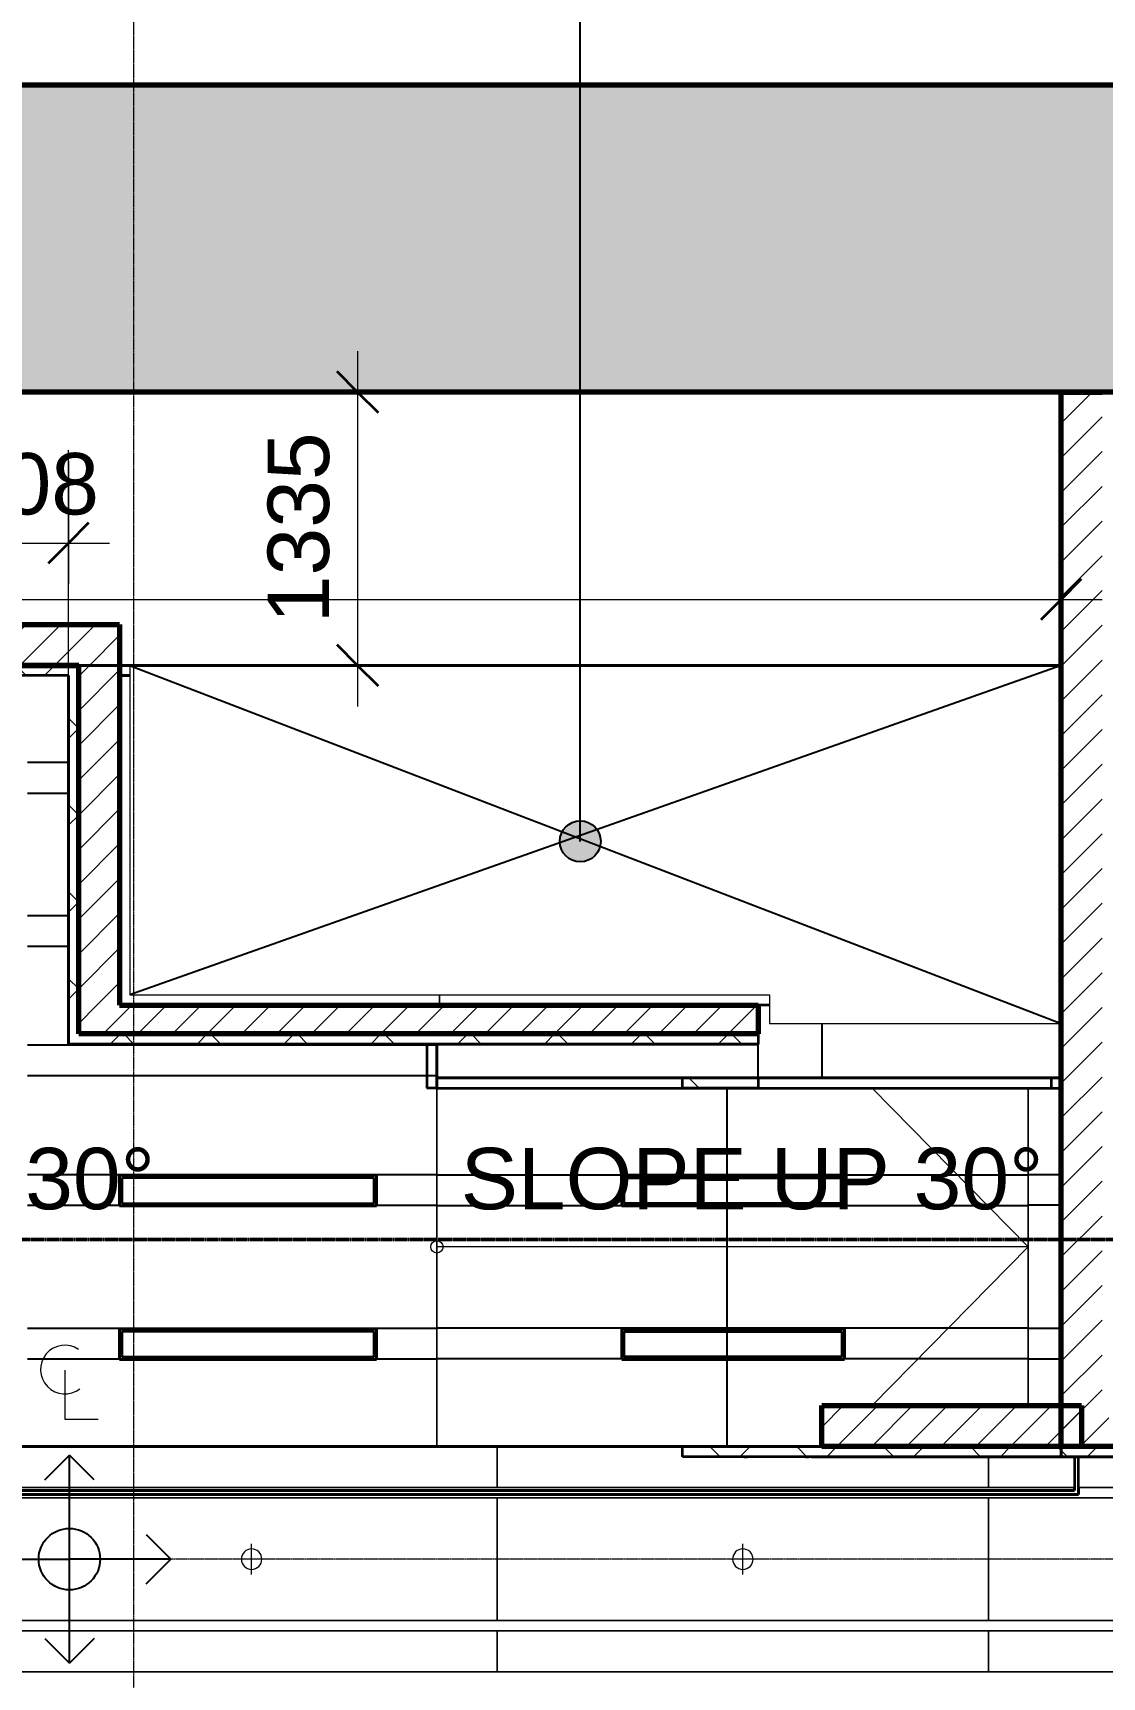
# Model space of a CAD drawing. Header units: millimetres. Extents: x -794326 to -715748, y -17796 to 22353.
# Drawn here: x -733776 to -728552, y 3003 to 11033 of the extents above; entities that cross this region are included whole.
import ezdxf

# ---------------------------------------------------------------- set-up
doc = ezdxf.new("R2010")
doc.units = ezdxf.units.MM
for name, pattern in [('- SOM Dash 1_8_', [4.7625, 3.175, -1.5875]), ('DPA_Grid _ Level 100', [10, 5.5, -1.6, 1.3, -1.6]), ('DPA_Hidden 50', [3, 2, -1])]:
    doc.linetypes.add(name, pattern=pattern)
for name, color, linetype, lineweight in [('_ _ A-DETL-OPENING', 1, 'Continuous', 25), ('A-ANNO-DIMS', 1, 'Continuous', 9), ('A-ANNO-DIMS-100', 1, 'Continuous', 9), ('A-ANNO-NOTE', 3, 'Continuous', 25), ('A-CLNG', 2, 'Continuous', 9), ('A-CLNG-PATT', 2, 'Continuous', 9), ('A-DETL', 1, 'Continuous', 70), ('A-DETL-GENF', 2, 'Continuous', 35), ('A-FLOR', 6, 'Continuous', 70), ('A-FLOR-E', 2, 'Continuous', 35), ('A-GLAZ-CURT', 2, 'Continuous', 9), ('A-ROOM-IDEN', 3, 'Continuous', 25), ('A-WALL', 5, 'Continuous', 35), ('A-WALL-FNSH', 2, 'Continuous', 35), ('A-WALL-PATT', 1, 'Continuous', 35), ('E-LITE-EQPM', 2, 'Continuous', 35), ('G-ANNO-SECL', 3, 'Continuous', 9), ('G-ANNO-TEXT', 3, 'Continuous', 9), ('I-WALL-E', 2, 'Continuous', 35), ('S-GRID', 251, 'Continuous', 9), ('WALL-E', 2, 'Continuous', 35)]:
    doc.layers.add(name, color=color, linetype=linetype, lineweight=lineweight)
doc.styles.add('Arial_2', font='arial.ttf', dxfattribs={"height": 300})
doc.dimstyles.new('DPA-DIM-3_0_T-T', dxfattribs={"dimscale": 304.8, "dimtxt": 306.07782, "dimasz": 0.656168, "dimexe": 0.656168, "dimexo": 0.0625, "dimgap": 0.164042, "dimtad": 1, "dimdec": 0, "dimzin": 0, "dimdsep": 46, "dimtxsty": 'Arial_2', "dimblk1": 'OBLIQUE', "dimblk2": 'OBLIQUE', "dimsah": 1, "dimcen": 0.09, "dimdle": 0.656168, "dimadec": 8, "dimazin": 0, "dimtfac": 1, "dimtdec": 4, "dimtix": 1, "dimtmove": 0, "dimatfit": 3, "dimfxl": 1.312336, "dimfxlon": 1, "dimtvp": 1, "dimtolj": 1, "dimtzin": 0, "dimarcsym": 2})
pattern_1 = [(45, (0, 0), (-84.852814, 84.852814), [])]
pattern_2 = [(45, (0, 0), (-212.13203, 212.13203), []), (135, (0, 0), (-212.13203, -212.13203), [])]

# ---------------------------------------------------------------- blocks, each defined once
blk = doc.blocks.new('Stair Slab ST_2 - Stair Slab ST_1-8282834-4282-01 ENLARGED LOWER PLATFORM LEVEL - REFLECTED CEILING PLAN - SHEET 3')
at = {"layer": 'A-FLOR', "lineweight": 25}
for p, q in [((-741632.1, 6284), (-741576.7, 6284)), ((-741632.1, 5929), (-741632.1, 6284)), ((-741322.3, 6194.3), (-741322.3, 5929)), ((-741322.3, 5929), (-741632.1, 5929))]:
    blk.add_line(p, q, dxfattribs=at)
at = {"layer": 'A-FLOR-E'}
blk.add_line((-741322.3, 5929), (-740152.3, 5929), dxfattribs=at)
blk = doc.blocks.new('System Panel - DPA-AR_Metal Ceiling Rectangular Panel-13139259-4282-01 ENLARGED LOWER PLATFORM LEVEL - REFLECTED CEILING PLAN - SHEET 3')
at = {"layer": 'A-GLAZ-CURT'}
for p, q in [((-741107.4, 4129), (-743507.4, 4129)), ((-743507.4, 4129), (-743507.4, 3929)), ((-743507.4, 3929), (-743507.4, 4129)), ((-743507.4, 4129), (-741107.4, 4129)), ((-741107.4, 3929), (-741107.4, 4129)), ((-741107.4, 4129), (-741107.4, 3929)), ((-743507.4, 3929), (-741107.4, 3929)), ((-741107.4, 3929), (-743507.4, 3929))]:
    blk.add_line(p, q, dxfattribs=at)
blk = doc.blocks.new('System Panel - DPA-AR_Metal Ceiling Rectangular Panel-13144019-4282-01 ENLARGED LOWER PLATFORM LEVEL - REFLECTED CEILING PLAN - SHEET 3')
at = {"layer": 'A-GLAZ-CURT'}
for p, q in [((-729972.4, 4129), (-731507.4, 4129)), ((-731507.4, 4129), (-731507.4, 3929)), ((-731507.4, 3929), (-731507.4, 4129)), ((-731507.4, 4129), (-729972.4, 4129)), ((-729107.4, 4079), (-729972.4, 4079)), ((-729972.4, 4079), (-729107.4, 4079)), ((-729107.4, 3929), (-729107.4, 4079)), ((-729107.4, 4079), (-729107.4, 3929)), ((-731507.4, 3929), (-729107.4, 3929)), ((-729107.4, 3929), (-731507.4, 3929))]:
    blk.add_line(p, q, dxfattribs=at)
blk = doc.blocks.new('System Panel - DPA-AR_Metal Ceiling Rectangular Panel-13144020-4282-01 ENLARGED LOWER PLATFORM LEVEL - REFLECTED CEILING PLAN - SHEET 3')
at = {"layer": 'A-GLAZ-CURT'}
for p, q in [((-726707.4, 4079), (-729107.4, 4079)), ((-729107.4, 4079), (-729107.4, 3929)), ((-729107.4, 3929), (-729107.4, 4079)), ((-729107.4, 4079), (-726707.4, 4079)), ((-726707.4, 3929), (-726707.4, 4079)), ((-726707.4, 4079), (-726707.4, 3929)), ((-729107.4, 3929), (-728687.4, 3929)), ((-728687.4, 3929), (-729107.4, 3929)), ((-728667.4, 3929), (-726707.4, 3929)), ((-726707.4, 3929), (-728667.4, 3929))]:
    blk.add_line(p, q, dxfattribs=at)
blk = doc.blocks.new('System Panel - DPA-AR_Metal Ceiling Rectangular Panel-V27-4282-01 ENLARGED LOWER PLATFORM LEVEL - REFLECTED CEILING PLAN - SHEET 3')
at = {"layer": 'A-GLAZ-CURT'}
for p, q in [((-773182.4, 3879), (-775582.4, 3879)), ((-775582.4, 3879), (-775582.4, 3279)), ((-775582.4, 3279), (-775582.4, 3879)), ((-775582.4, 3879), (-773182.4, 3879)), ((-773182.4, 3279), (-773182.4, 3879)), ((-773182.4, 3879), (-773182.4, 3279)), ((-775582.4, 3279), (-773182.4, 3279)), ((-773182.4, 3279), (-775582.4, 3279))]:
    blk.add_line(p, q, dxfattribs=at)
blk = doc.blocks.new('LGF_DL_SAA_LowPower_DL1a - LGF_DL_SAA_LowPower_DL1a-8832329-4282-01 ENLARGED LOWER PLATFORM LEVEL - REFLECTED CEILING PLAN - SHEET 3')
at = {"layer": 'A-DETL-GENF', "lineweight": 9}
for p, q in [((72.5, 0), (-72.5, 0)), ((0, 75), (0, -75))]:
    blk.add_line(p, q, dxfattribs=at)
blk.add_circle((0, 0), 50, dxfattribs=at)
blk = doc.blocks.new('L1_1_FLUORESCENT W DISFUSSER - 1195L x 595W x 85H - 36W-V93-4282-01 ENLARGED LOWER PLATFORM LEVEL - REFLECTED CEILING PLAN - SHEET 3')
at = {"layer": 'E-LITE-EQPM'}
for p, q in [((-628.5, -75), (-628.5, 75)), ((-628.5, 75), (628.5, 75)), ((-628.5, 75), (-628.5, -75)), ((628.5, 75), (-628.5, 75)), ((-615.8, 62.3), (-615.8, -62.3)), ((615.8, 62.3), (-615.8, 62.3)), ((615.8, -62.3), (615.8, 62.3)), ((628.5, 75), (628.5, -75)), ((628.5, -75), (628.5, 75)), ((628.5, -75), (-628.5, -75)), ((-628.5, -75), (628.5, -75)), ((-615.8, -62.3), (615.8, -62.3))]:
    blk.add_line(p, q, dxfattribs=at)
blk = doc.blocks.new('L1_1_FLUORESCENT W DISFUSSER - 1195L x 595W x 85H - 36W-17030651-4282-01 ENLARGED LOWER PLATFORM LEVEL - REFLECTED CEILING PLAN - SHEET 3')
at = {"layer": 'E-LITE-EQPM'}
for p, q in [((-735437.4, 4554), (-735437.4, 4704)), ((-735437.4, 4704), (-734348.8, 4704)), ((-734348.8, 4704), (-735437.4, 4704)), ((-735437.4, 4704), (-735437.4, 4554)), ((-735426.4, 4566.7), (-735426.4, 4691.3)), ((-735426.4, 4691.3), (-734359.8, 4691.3)), ((-734359.8, 4691.3), (-735426.4, 4691.3)), ((-735426.4, 4691.3), (-735426.4, 4566.7)), ((-735426.4, 4691.3), (-735426.4, 4566.7)), ((-734359.8, 4691.3), (-735426.4, 4691.3)), ((-734359.8, 4691.3), (-734359.8, 4566.7)), ((-734359.8, 4566.7), (-734359.8, 4691.3)), ((-734359.8, 4566.7), (-734359.8, 4691.3)), ((-734348.8, 4704), (-734348.8, 4554)), ((-734348.8, 4554), (-734348.8, 4704)), ((-734348.8, 4554), (-735437.4, 4554)), ((-735437.4, 4554), (-734348.8, 4554)), ((-734359.8, 4566.7), (-735426.4, 4566.7)), ((-735426.4, 4566.7), (-734359.8, 4566.7)), ((-735426.4, 4566.7), (-734359.8, 4566.7))]:
    blk.add_line(p, q, dxfattribs=at)
blk = doc.blocks.new('Arrow-Stair_Ramp-Direction _EWP-Down_ - Arrow Stair Line-18596391-4282-01 ENLARGED LOWER PLATFORM LEVEL - REFLECTED CEILING PLAN - SHEET 3')
at = {"layer": 'A-DETL-GENF', "lineweight": 9}
for q in [(1821.3, 1525), (-304.8, 750), (1821.6, -25)]:
    blk.add_line((2583.2, 750), q, dxfattribs=at)
blk.add_circle((-304.8, 750), 30, dxfattribs=at)
blk = doc.blocks.new('DIMBLOCK14-4282-01 ENLARGED LOWER PLATFORM LEVEL - REFLECTED CEILING PLAN - SHEET 3')
at = {"layer": 'A-ANNO-DIMS-100'}
for p, q in [((-732189.6, 9479), (-732189.6, 7744)), ((-731789.6, 9279), (-732389.6, 9279)), ((-732189.6, 9279), (-731789.6, 9279)), ((-731789.6, 7944), (-732389.6, 7944)), ((-732189.6, 7944), (-731789.6, 7944))]:
    blk.add_line(p, q, dxfattribs=at)
at = {"layer": 'A-ANNO-DIMS-100', "lineweight": 35}
for p, q in [((-732189.6, 9279), (-732289.6, 9379)), ((-732189.6, 9279), (-732089.6, 9179)), ((-732189.6, 7944), (-732289.6, 8044)), ((-732189.6, 7944), (-732089.6, 7844))]:
    blk.add_line(p, q, dxfattribs=at)
at = {"layer": 'A-ANNO-DIMS-100', "color": 0, "insert": (-732629.1, 8150), "char_height": 300, "width": 1107.531, "attachment_point": 1, "rotation": 90, "line_spacing_factor": 0.941778, "style": 'Arial_2'}
blk.add_mtext('1335', dxfattribs=at)
blk = doc.blocks.new('_Oblique')
at = {"color": 0, "linetype": 'ByBlock', "lineweight": -2}
blk.add_line((-0.5, -0.5), (0.5, 0.5), dxfattribs=at)
blk = doc.blocks.new('DIMBLOCK42-4282-01 ENLARGED LOWER PLATFORM LEVEL - REFLECTED CEILING PLAN - SHEET 3')
at = {"layer": 'A-ANNO-DIMS-100'}
for p, q in [((-734010, 8941.7), (-734010, 8341.7)), ((-734010, 8541.7), (-734010, 8941.7)), ((-733602, 8941.7), (-733602, 8341.7)), ((-733602, 8541.7), (-733602, 8941.7)), ((-734010, 8541.7), (-733402, 8541.7))]:
    blk.add_line(p, q, dxfattribs=at)
at = {"layer": 'A-ANNO-DIMS-100', "lineweight": 35}
for p, q in [((-734010, 8541.7), (-733910, 8641.7)), ((-733602, 8541.7), (-733502, 8641.7)), ((-734010, 8541.7), (-734110, 8441.7)), ((-733602, 8541.7), (-733702, 8441.7))]:
    blk.add_line(p, q, dxfattribs=at)
at = {"layer": 'A-ANNO-DIMS-100', "color": 0, "insert": (-734152.2, 8981.2), "char_height": 300, "width": 830.648, "attachment_point": 1, "line_spacing_factor": 0.941778, "style": 'Arial_2'}
blk.add_mtext('408', dxfattribs=at)
blk = doc.blocks.new('DIMBLOCK66-4282-01 ENLARGED LOWER PLATFORM LEVEL - REFLECTED CEILING PLAN - SHEET 3')
at = {"layer": 'A-ANNO-DIMS-100'}
for p, q in [((-745542.4, 8666.4), (-745542.4, 8066.4)), ((-745542.4, 8266.4), (-745542.4, 8666.4)), ((-728752.4, 8666.4), (-728752.4, 8066.4)), ((-728752.4, 8266.4), (-728752.4, 8666.4)), ((-745742.4, 8266.4), (-728552.4, 8266.4))]:
    blk.add_line(p, q, dxfattribs=at)
at = {"layer": 'A-ANNO-DIMS-100', "lineweight": 35}
for p, q in [((-745542.4, 8266.4), (-745442.4, 8366.4)), ((-728752.4, 8266.4), (-728652.4, 8366.4)), ((-745542.4, 8266.4), (-745642.4, 8166.4)), ((-728752.4, 8266.4), (-728852.4, 8166.4))]:
    blk.add_line(p, q, dxfattribs=at)
at = {"layer": 'A-ANNO-DIMS-100', "color": 0, "insert": (-737724.2, 8705.9), "char_height": 300, "width": 1384.414, "attachment_point": 1, "line_spacing_factor": 0.941778, "style": 'Arial_2'}
blk.add_mtext('16790', dxfattribs=at)
blk = doc.blocks.new('DPA_AN_Setting out - Center-8732820-4282-01 ENLARGED LOWER PLATFORM LEVEL - REFLECTED CEILING PLAN - SHEET 3')
at = {"layer": 'A-ANNO-NOTE'}
for p, q in [((-1.206, 3.877), (0, 5.083)), ((1.206, 3.877), (0, 5.083)), ((0, 0), (0, 5.083)), ((-3.744, 1.206), (-4.95, 0)), ((3.744, 1.206), (4.95, 0)), ((-3.744, -1.206), (-4.95, 0)), ((-4.95, 0), (0, 0)), ((4.95, 0), (0, 0)), ((3.744, -1.206), (4.95, 0)), ((0, -5.083), (0, 0)), ((-1.206, -3.877), (0, -5.083)), ((1.206, -3.877), (0, -5.083))]:
    blk.add_line(p, q, dxfattribs=at)
blk.add_circle((0, 0), 1.5, dxfattribs=at)
blk = doc.blocks.new('M_Centreline - Centreline-12570908-4282-01 ENLARGED LOWER PLATFORM LEVEL - REFLECTED CEILING PLAN - SHEET 3')
at = {"layer": 'A-ANNO-NOTE', "lineweight": 18}
for p, q in [((-0.011, 0.592), (-0.011, -1.789)), ((-0.011, -1.789), (1.619, -1.789))]:
    blk.add_line(p, q, dxfattribs=at)
blk.add_arc((-0.011, 0.627), 1.191, 55.77551, 308.03717, dxfattribs=at)

msp = doc.modelspace()

# ---------------------------------------------------------------- hatches: boundary and pattern name
at = {"layer": 'A-CLNG-PATT', "lineweight": 25}
h = msp.add_hatch(dxfattribs=at)
h.set_pattern_fill('FP_13', color=256, style=0, pattern_type=2)
h.set_pattern_definition([(180, (-731760, 5304), (-5e-13, -4414), [3600, 0]), (0, (-735360, 4704), (0, -4414), [3600, 0]), (90, (-731760.2, 3804), (3600, -2e-13), [4414, 0]), (90, (-735360.2, 3804), (3600, -2e-13), [4414, 0]), (180, (-731760, 5936), (-5e-13, -4414), [3600, 0]), (0, (-735360, 5454), (0, -4414), [3600, 0]), (180, (-731760, 6086), (-5e-13, -4414), [3600, 0]), (0, (-735360, 3954), (0, -4414), [3600, 0]), (0, (-735360, 4554), (0, -4414), [3600, 0]), (180, (-731760, 6568), (-5e-13, -4414), [3600, 0]), (180, (-731760, 6718), (-5e-13, -4414), [3600, 0]), (180, (-731760, 8068), (-5e-13, -4414), [3600, 0]), (0, (-735360, 7468), (0, -4414), [3600, 0]), (0, (-735360, 7318), (0, -4414), [3600, 0])])
h.paths.add_polyline_path([(-731802, 4129), (-731802, 6094), (-733602, 6094), (-733602, 7894), (-733802, 7894), (-733802, 4129), (-731802, 4129)])
h = msp.add_hatch(dxfattribs=at)
h.set_pattern_fill('FP_6', color=256, style=0, pattern_type=2)
h.set_pattern_definition([(180, (-588470, 7319), (5e-13, -4414), [3117.69, 0]), (0, (-591588, 6719), (0, -4414), [3117.69, 0]), (90, (-588470, 5819), (3117.69, -2e-13), [4414, 0]), (90, (-591587.8, 5819), (3117.69, -2e-13), [4414, 0]), (180, (-588470, 7951), (5e-13, -4414), [3117.69, 0]), (0, (-591588, 7469), (0, -4414), [3117.69, 0]), (180, (-588470, 8101), (5e-13, -4414), [3117.69, 0]), (0, (-591588, 5969), (0, -4414), [3117.69, 0]), (0, (-591588, 6569), (0, -4414), [3117.69, 0]), (180, (-588470, 8583), (5e-13, -4414), [3117.69, 0]), (180, (-588470, 8733), (5e-13, -4414), [3117.69, 0]), (180, (-588470, 10083), (5e-13, -4414), [3117.69, 0]), (0, (-591588, 9483), (0, -4414), [3117.69, 0]), (0, (-591588, 9333), (0, -4414), [3117.69, 0])])
h.paths.add_polyline_path([(-730232.2, 6284), (-730176.8, 6284), (-730176.8, 6334.3), (-731790, 6334.3), (-731790, 6284), (-730752.6, 6284)])
h = msp.add_hatch(dxfattribs=at)
h.set_pattern_fill('FP_7', color=256, style=0, pattern_type=2)
h.set_pattern_definition([(180, (-593208.3, 7704), (-5e-13, -4414), [3117.69, 0]), (0, (-596326, 7104), (0, -4414), [3117.69, 0]), (90, (-593208.3, 6204), (3117.69, -2e-13), [4414, 0]), (90, (-596326, 6204), (3117.69, -2e-13), [4414, 0]), (180, (-593208.3, 8336), (-5e-13, -4414), [3117.69, 0]), (0, (-596326, 7854), (0, -4414), [3117.69, 0]), (180, (-593208.3, 8486), (-5e-13, -4414), [3117.69, 0]), (0, (-596326, 6354), (0, -4414), [3117.69, 0]), (0, (-596326, 6954), (0, -4414), [3117.69, 0]), (180, (-593208.3, 8968), (-5e-13, -4414), [3117.69, 0]), (180, (-593208.3, 9118), (-5e-13, -4414), [3117.69, 0]), (180, (-593208.3, 10468), (-5e-13, -4414), [3117.69, 0]), (0, (-596326, 9868), (0, -4414), [3117.69, 0]), (0, (-596326, 9718), (0, -4414), [3117.69, 0])])
h.paths.add_polyline_path([(-729922.3, 4129), (-729922.3, 4329), (-728914.1, 4329), (-728914.1, 5879), (-730602, 5879), (-730602, 5929), (-731802, 5929), (-731802, 4129), (-729972.4, 4129)])
h = msp.add_hatch(dxfattribs=at)
h.set_pattern_fill('FP_5', color=256, style=0, pattern_type=2)
h.set_pattern_definition([(180, (-732588, 5305), (-5e-13, -4414), [3600, 0]), (0, (-736188, 4705), (0, -4414), [3600, 0]), (90, (-732588, 3805), (3600, -2e-13), [4414, 0]), (90, (-736188, 3805), (3600, -2e-13), [4414, 0]), (180, (-732588, 5937), (-5e-13, -4414), [3600, 0]), (0, (-736188, 5455), (0, -4414), [3600, 0]), (180, (-732588, 6087), (-5e-13, -4414), [3600, 0]), (0, (-736188, 3955), (0, -4414), [3600, 0]), (0, (-736188, 4555), (0, -4414), [3600, 0]), (180, (-732588, 6569), (-5e-13, -4414), [3600, 0]), (180, (-732588, 6719), (-5e-13, -4414), [3600, 0]), (180, (-732588, 8069), (-5e-13, -4414), [3600, 0]), (0, (-736188, 7469), (0, -4414), [3600, 0]), (0, (-736188, 7319), (0, -4414), [3600, 0])])
h.paths.add_polyline_path([(-728752.4, 4329), (-728752.4, 5929), (-728802, 5929), (-728802, 5879), (-728914.1, 5879), (-728914.1, 4329), (-728898.9, 4329)])
at = {"layer": 'A-ROOM-IDEN'}
h = msp.add_hatch(color=256, dxfattribs=at)
edge = h.paths.add_edge_path()
edge.add_arc((-731101.8, 7084.5), 100, 0, 360)
at = {"layer": 'A-WALL-PATT', "lineweight": 9}
h = msp.add_hatch(dxfattribs=at)
h.set_pattern_fill('FP_1', color=256, style=0, pattern_type=2)
h.set_pattern_definition([(50, (0, 0), (728.7365, -63.7558), [76.2, -838.2]), (355, (0, 0), (-140.9716, 764.2276), [60.96, -670.56]), (100.451, (60.7, -5.3), (587.77, 700.46675), [64.76, -712.36]), (46.184, (0, 203.2), (1084.3162, -168.171), [114.3, -1257.3]), (96.636, (90.4, 189.2), (949.6099, 989.7098), [97.14, -1068.54]), (351.184, (0, 203.2), (949.6206, 989.7012), [91.44, -1005.84]), (21, (101.6, 152.4), (606.45787, -409.06057), [76.2, -838.2]), (326, (101.6, 152.4), (247.20834, 736.7529), [60.96, -670.56]), (71.451, (152.14, 118.3), (853.66825, 327.6855), [64.76, -712.36]), (37.5, (0, 0), (12.35469, 338.22012), [33.528, -628.904, 33.528, -647.192, -673.1]), (37.5, (0, 0), (12.35469, 338.22012), [-1343.152, 33.528, -639.572]), (7.5, (0, 0), (267.27887, 400.72213), [33.528, -354.584, 33.528, -613.664, -256.54]), (7.5, (0, 0), (267.27887, 400.72213), [-1035.304, 33.528, -223.012]), (327.5, (-226.57, 0), (542.36333, -22.91534), [33.528, -220.472, 33.528, -758.952, -1051.56]), (327.5, (-226.57, 0), (542.36333, -22.91534), [-1046.48, 33.528, -1018.032]), (317.5, (-328.17, 0), (592.51696, 101.7071), [33.528, -296.672, 33.528, -492.76, -746.76]), (317.5, (-328.17, 0), (592.51696, 101.7071), [-856.488, 33.528, -713.232])])
h.paths.add_polyline_path([(-743522.4, 9279), (-720978.4, 9279), (-720978.4, 10779), (-743522.4, 10779)])
h = msp.add_hatch(dxfattribs=at)
h.set_pattern_fill('FP_2', color=256, style=0, pattern_type=2)
h.set_pattern_definition(pattern_1)
h.paths.add_polyline_path([(-728580.5, 4269), (-728552.4, 4269), (-728552.4, 9279), (-728752.4, 9279), (-728752.4, 4269)])
h = msp.add_hatch(dxfattribs=at)
h.set_pattern_fill('FP_2', color=256, style=0, pattern_type=2)
h.set_pattern_definition(pattern_1)
h.paths.add_polyline_path([(-733552, 7944), (-733352, 7944), (-733352, 8144), (-755057.4, 8144), (-755057.4, 7944), (-741758.5, 7944), (-741780.9, 7954), (-741982.4, 7954), (-741982.4, 8044), (-741952.4, 8044), (-741939, 8074), (-741872, 8044), (-740782.4, 8044), (-740782.4, 7954), (-741670.5, 7954), (-741648.2, 7944), (-739358.5, 7944), (-739380.9, 7954), (-739582.4, 7954), (-739582.4, 8044), (-739552.4, 8044), (-739539, 8074), (-739472, 8044), (-738382.4, 8044), (-738382.4, 7954), (-739270.5, 7954), (-739248.2, 7944), (-734010.6, 7944)])
h = msp.add_hatch(dxfattribs=at)
h.set_pattern_fill('FP_3', color=256, style=0, pattern_type=2)
h.set_pattern_definition(pattern_2)
h.paths.add_polyline_path([(-733602, 7894), (-733552, 7894), (-733552, 7944), (-739248.2, 7944), (-739136.2, 7894), (-734010.6, 7894)])
h.paths.add_polyline_path([(-739780.1, 7894), (-739246.6, 7894), (-739358.5, 7944), (-741648.2, 7944), (-741536.2, 7894), (-739848, 7894)])
h.paths.add_polyline_path([(-741646.6, 7894), (-741758.5, 7944), (-751479.4, 7944), (-751479.4, 7894), (-741680.6, 7894)])
h = msp.add_hatch(dxfattribs=at)
h.set_pattern_fill('FP_3', color=256, style=0, pattern_type=2)
h.set_pattern_definition(pattern_2)
h.paths.add_polyline_path([(-733552, 6144), (-733552, 7894), (-733602, 7894), (-733602, 6144)])
h = msp.add_hatch(dxfattribs=at)
h.set_pattern_fill('FP_2', color=256, style=0, pattern_type=2)
h.set_pattern_definition(pattern_1)
h.paths.add_polyline_path([(-733352, 6284), (-733352, 7944), (-733552, 7944), (-733552, 6284)])
h = msp.add_hatch(dxfattribs=at)
h.set_pattern_fill('FP_2', color=256, style=0, pattern_type=2)
h.set_pattern_definition(pattern_1)
h.paths.add_polyline_path([(-733552, 6144), (-730232.2, 6144), (-730232.2, 6284), (-733552, 6284)])
h = msp.add_hatch(dxfattribs=at)
h.set_pattern_fill('FP_3', color=256, style=0, pattern_type=2)
h.set_pattern_definition(pattern_2)
h.paths.add_polyline_path([(-733602, 6094), (-730232.2, 6094), (-730232.2, 6144), (-733602, 6144)])
h = msp.add_hatch(dxfattribs=at)
h.set_pattern_fill('FP_3', color=256, style=0, pattern_type=2)
h.set_pattern_definition(pattern_2)
h.paths.add_polyline_path([(-730232.2, 5879), (-730232.2, 5929), (-730602, 5929), (-730602, 5879)])
h = msp.add_hatch(dxfattribs=at)
h.set_pattern_fill('FP_2', color=256, style=0, pattern_type=2)
h.set_pattern_definition(pattern_1)
h.paths.add_polyline_path([(-729922.3, 4129), (-728652.4, 4129), (-728652.4, 4329), (-729922.3, 4329)])
h = msp.add_hatch(dxfattribs=at)
h.set_pattern_fill('FP_2', color=256, style=0, pattern_type=2)
h.set_pattern_definition(pattern_1)
h.paths.add_polyline_path([(-721521.4, 4129), (-720978.4, 4129), (-720978.4, 4269), (-728752.4, 4269), (-728752.4, 4129), (-722064.4, 4129)])
h = msp.add_hatch(dxfattribs=at)
h.set_pattern_fill('FP_3', color=256, style=0, pattern_type=2)
h.set_pattern_definition(pattern_2)
h.paths.add_polyline_path([(-730602, 4079), (-728752.4, 4079), (-728752.4, 4129), (-730602, 4129)])
h = msp.add_hatch(dxfattribs=at)
h.set_pattern_fill('FP_3', color=256, style=0, pattern_type=2)
h.set_pattern_definition(pattern_2)
h.paths.add_polyline_path([(-721182, 4079), (-720978.4, 4079), (-720978.4, 4129), (-728752.4, 4129), (-728752.4, 4079), (-721249.9, 4079)])

# ---------------------------------------------------------------- linework, layer by layer
at = {"layer": '_ _ A-DETL-OPENING'}
for p, q in [((-728752.4, 7944), (-733302, 6334.3)), ((-733302, 7944), (-728752.4, 6194.3))]:
    msp.add_line(p, q, dxfattribs=at)
at = {"layer": 'A-CLNG'}
for p, q in [((-733602, 7894), (-733802, 7894)), ((-733802, 7894), (-733602, 7894)), ((-733602, 6094), (-733602, 7894)), ((-733602, 7894), (-733602, 6094)), ((-731790, 6334.3), (-731790, 6284)), ((-731790, 6284), (-731790, 6334.3)), ((-731852, 6094), (-733602, 6094)), ((-733602, 6094), (-731802, 6094)), ((-731802, 4129), (-731802, 6094)), ((-731802, 6094), (-731802, 4129)), ((-731790, 6094), (-730232.2, 6094)), ((-730232.2, 6094), (-731790, 6094)), ((-728914.1, 5929), (-731802, 5929)), ((-731802, 5929), (-731802, 4129)), ((-731802, 4129), (-731802, 5929)), ((-731802, 5929), (-728914.1, 5929)), ((-728802, 5929), (-728914.1, 5929)), ((-728914.1, 5929), (-728802, 5929)), ((-728914.1, 5879), (-728914.1, 4329)), ((-728914.1, 4329), (-728914.1, 5879)), ((-728914.1, 4329), (-728914.1, 5879)), ((-728914.1, 5879), (-728914.1, 4329)), ((-733802, 4129), (-731802, 4129)), ((-731802, 4129), (-733802, 4129)), ((-731802, 4129), (-728914.1, 4129)), ((-728914.1, 4129), (-731802, 4129)), ((-728914.1, 4079), (-726753.1, 4079)), ((-726753.1, 4079), (-728914.1, 4079))]:
    msp.add_line(p, q, dxfattribs=at)
at = {"layer": 'A-DETL', "color": 55, "linetype": 'DPA_Hidden 50', "lineweight": 9}
msp.add_line((-733602, 7389), (-733602, 8997.3), dxfattribs=at)
at = {"layer": 'A-DETL', "lineweight": 9}
for p, q in [((-733302, 7944), (-733302, 6334.3)), ((-728752.4, 7944), (-733302, 7944)), ((-728752.4, 6194.3), (-728752.4, 7944)), ((-733302, 6334.3), (-730176.8, 6334.3)), ((-730176.8, 6334.3), (-730176.8, 6194.3)), ((-730176.8, 6194.3), (-728752.4, 6194.3))]:
    msp.add_line(p, q, dxfattribs=at)
at = {"layer": 'A-FLOR-E'}
for p, q in [((-720978.4, 9279), (-745021.2, 9279)), ((-745021.2, 9279), (-726702, 9279)), ((-726702, 9279), (-745021.2, 9279)), ((-733602, 6094), (-733602, 7894)), ((-728752.4, 6284), (-728752.4, 7944)), ((-728752.4, 4329), (-728752.4, 5929)), ((-726502, 4129), (-728752.4, 4129)), ((-726702, 4079), (-729972.4, 4079))]:
    msp.add_line(p, q, dxfattribs=at)
at = {"layer": 'A-ROOM-IDEN'}
msp.add_line((-731101.8, 7084.5), (-731101.8, 16420.3), dxfattribs=at)
msp.add_circle((-731101.8, 7084.5), 100, dxfattribs=at)
at = {"layer": 'A-WALL', "color": 7, "lineweight": 70}
for p, q in [((-743522.4, 10779), (-720978.4, 10779)), ((-720978.4, 9279), (-743522.4, 9279)), ((-728752.4, 4269), (-728752.4, 9279)), ((-728752.4, 9279), (-728552.4, 9279)), ((-738382.4, 8144), (-733352, 8144)), ((-733352, 8144), (-733352, 7944)), ((-738382.4, 7944), (-733552, 7944)), ((-733552, 7944), (-738382.4, 7944)), ((-733552, 6284), (-733552, 7944)), ((-733352, 7944), (-733352, 6284)), ((-733552, 6144), (-733552, 6284)), ((-733352, 6284), (-730232.2, 6284)), ((-730232.2, 6284), (-730232.2, 6144)), ((-730232.2, 6144), (-733552, 6144)), ((-729922.3, 4129), (-729922.3, 4329)), ((-729922.3, 4329), (-728652.4, 4329)), ((-728752.4, 4129), (-728752.4, 4269)), ((-728652.4, 4329), (-728652.4, 4129)), ((-728652.4, 4129), (-729922.3, 4129)), ((-720978.4, 4129), (-728752.4, 4129))]:
    msp.add_line(p, q, dxfattribs=at)
at = {"layer": 'A-WALL-FNSH', "color": 250}
for p, q in [((-733602, 7894), (-738382.4, 7894)), ((-733602, 6144), (-733602, 7894)), ((-733552, 7944), (-733552, 7894)), ((-733552, 7894), (-733552, 6144)), ((-733602, 6094), (-733602, 6144)), ((-733552, 6144), (-730232.2, 6144)), ((-730232.2, 6144), (-730232.2, 6094)), ((-730232.2, 6094), (-733602, 6094)), ((-730602, 5879), (-730602, 5929)), ((-730602, 5929), (-730232.2, 5929)), ((-730232.2, 5879), (-730602, 5879)), ((-730232.2, 5929), (-730232.2, 5879)), ((-730602, 4129), (-728752.4, 4129)), ((-730602, 4079), (-730602, 4129)), ((-728752.4, 4129), (-728752.4, 4079)), ((-728752.4, 4079), (-728752.4, 4129)), ((-728752.4, 4129), (-720978.4, 4129)), ((-728752.4, 4079), (-730602, 4079)), ((-720978.4, 4079), (-728752.4, 4079))]:
    msp.add_line(p, q, dxfattribs=at)
at = {"layer": 'G-ANNO-SECL', "linetype": 'DPA_Grid _ Level 100', "lineweight": 50}
msp.add_line((-792515.3, 5139.9), (-718681.7, 5139.9), dxfattribs=at)
at = {"layer": 'I-WALL-E'}
for p, q in [((-733602.1, 7894), (-733602.1, 6094)), ((-733602.1, 6094), (-733602.1, 7894)), ((-733602, 7944), (-733552.1, 7944)), ((-733552.1, 7944), (-733602, 7944)), ((-733582, 7944), (-731931.1, 7944)), ((-732240.3, 7944), (-733582, 7944)), ((-732240.3, 7944), (-733552.1, 7944)), ((-733552.1, 7944), (-731931.1, 7944)), ((-733552.1, 7894), (-733552.1, 6144)), ((-733552.1, 6144), (-733552.1, 7894)), ((-733302, 7894), (-733352, 7894)), ((-733352, 7894), (-733302, 7894)), ((-733352, 7894), (-733302, 7894)), ((-733302, 7894), (-733352, 7894)), ((-729240.3, 7944), (-732240.3, 7944)), ((-729240.3, 7944), (-732240.3, 7944)), ((-731931.1, 7944), (-728949.2, 7944)), ((-731931.1, 7944), (-728949.2, 7944)), ((-728752.4, 7944), (-729240.3, 7944)), ((-728752.4, 7944), (-729240.3, 7944)), ((-728949.2, 7944), (-728752.4, 7944)), ((-728949.2, 7944), (-728752.4, 7944)), ((-731388.8, 4129), (-733552, 4129)), ((-733552, 4129), (-731673, 4129)), ((-731673, 4129), (-728914.1, 4129)), ((-728914.1, 4129), (-731388.8, 4129)), ((-728673, 4079), (-729972.4, 4079)), ((-729972.4, 4079), (-728388.8, 4079)), ((-728687.4, 4079), (-728687.4, 3914)), ((-728687.4, 4079), (-728667.4, 4079)), ((-726702, 4079), (-728673, 4079)), ((-728667.4, 3894), (-728667.4, 4079)), ((-728687.4, 3914), (-736537.8, 3914)), ((-736537.8, 3914), (-728687.4, 3914)), ((-728687.4, 3894), (-736537.8, 3894)), ((-736537.8, 3894), (-728687.4, 3894)), ((-728687.4, 3914), (-728687.4, 3929)), ((-728667.4, 3894), (-728687.4, 3894)), ((-728687.4, 3894), (-728667.4, 3894)), ((-728667.4, 3929), (-728667.4, 3894))]:
    msp.add_line(p, q, dxfattribs=at)
at = {"layer": 'I-WALL-E', "color": 8, "linetype": '- SOM Dash 1_8_'}
for p, q in [((-728802.4, 4079), (-728552.4, 4079)), ((-728552.4, 4079), (-728802.4, 4079))]:
    msp.add_line(p, q, dxfattribs=at)
at = {"layer": 'S-GRID', "linetype": 'DPA_Grid _ Level 100'}
for p, q in [((-733282.4, -17795.6), (-733282.4, 20540.3)), ((-720981.3, 3579), (-792981.8, 3579))]:
    msp.add_line(p, q, dxfattribs=at)
at = {"layer": 'WALL-E'}
for p, q in [((-731931.1, 7944), (-733602, 7944)), ((-728752.4, 7944), (-733602, 7944)), ((-733602, 7944), (-728752.4, 7944)), ((-733602, 7944), (-733552, 7944)), ((-733602, 7944), (-733552, 7944)), ((-733602, 7894), (-733602, 6094)), ((-733602, 6094), (-733602, 7894)), ((-733602, 7894), (-733602, 6094)), ((-733602, 6144), (-733602, 7894)), ((-733552, 7944), (-733552, 6144)), ((-733552, 7894), (-733552, 7944)), ((-733552, 6144), (-733552, 7894)), ((-733352, 7894), (-733302, 7894)), ((-728949.2, 7944), (-731931.1, 7944)), ((-728752.4, 7944), (-728949.2, 7944)), ((-730176.8, 6284), (-730232.2, 6284)), ((-733602, 6094), (-733602, 6144)), ((-731790, 6144), (-733552, 6144)), ((-733552, 6144), (-731853.6, 6144)), ((-731853.6, 6144), (-731790, 6144)), ((-731852, 6144), (-731802, 6144)), ((-731802, 6144), (-731852, 6144)), ((-730232.2, 6144), (-731790, 6144)), ((-731505, 6144), (-731519.2, 6144)), ((-731502, 6144), (-731504, 6144)), ((-731205, 6144), (-731219.2, 6144)), ((-731202, 6144), (-731204, 6144)), ((-730905, 6144), (-730919.2, 6144)), ((-730902, 6144), (-730904, 6144)), ((-730605, 6144), (-730619.2, 6144)), ((-730602, 6144), (-730604, 6144)), ((-730305, 6144), (-730319.2, 6144)), ((-730302, 6144), (-730304, 6144)), ((-731853.6, 6094), (-733552, 6094)), ((-733552, 6094), (-731852, 6094)), ((-731852, 6094), (-731853.6, 6094)), ((-731852, 6094), (-731852, 5879)), ((-731802, 6094), (-731790, 6094)), ((-731476.3, 6094), (-731802, 6094)), ((-731802, 5879), (-731802, 6094)), ((-731802, 6094), (-731802, 5879)), ((-731790, 6094), (-730232.2, 6094)), ((-731519.2, 6094), (-731505, 6094)), ((-731504, 6094), (-731502, 6094)), ((-731176.3, 6094), (-731494.2, 6094)), ((-731494.2, 6094), (-731476.3, 6094)), ((-731219.2, 6094), (-731205, 6094)), ((-731204, 6094), (-731202, 6094)), ((-730876.3, 6094), (-731194.2, 6094)), ((-731194.2, 6094), (-731176.3, 6094)), ((-730919.2, 6094), (-730905, 6094)), ((-730904, 6094), (-730902, 6094)), ((-730576.3, 6094), (-730894.2, 6094)), ((-730894.2, 6094), (-730876.3, 6094)), ((-730619.2, 6094), (-730605, 6094)), ((-730604, 6094), (-730602, 6094)), ((-730276.3, 6094), (-730594.2, 6094)), ((-730594.2, 6094), (-730576.3, 6094)), ((-730319.2, 6094), (-730305, 6094)), ((-730304, 6094), (-730302, 6094)), ((-730232.2, 6094), (-730294.2, 6094)), ((-730294.2, 6094), (-730276.3, 6094)), ((-731802, 5879), (-731852, 5879)), ((-731802, 5929), (-731484.9, 5929)), ((-728914.1, 5929), (-731802, 5929)), ((-731802, 5929), (-731802, 5879)), ((-731802, 5879), (-731802, 5929)), ((-731802, 5879), (-728914.1, 5879)), ((-731500, 5929), (-731502, 5929)), ((-731502, 5929), (-731184.9, 5929)), ((-731484.9, 5929), (-731499, 5929)), ((-731200, 5929), (-731202, 5929)), ((-731202, 5929), (-730884.9, 5929)), ((-731184.9, 5929), (-731199, 5929)), ((-730900, 5929), (-730902, 5929)), ((-730902, 5929), (-730584.9, 5929)), ((-730884.9, 5929), (-730899, 5929)), ((-730600, 5929), (-730602, 5929)), ((-730602, 5929), (-730284.9, 5929)), ((-730584.9, 5929), (-730599, 5929)), ((-730300, 5929), (-730302, 5929)), ((-730300, 5929), (-730302, 5929)), ((-730302, 5929), (-729984.9, 5929)), ((-730302, 5879), (-730300, 5879)), ((-730284.9, 5929), (-730299, 5929)), ((-730284.9, 5929), (-730299, 5929)), ((-730299, 5879), (-730284.9, 5879)), ((-728802, 5929), (-730232.2, 5929)), ((-730232.2, 5879), (-728802, 5879)), ((-730000, 5929), (-730002, 5929)), ((-730000, 5929), (-730002, 5929)), ((-730002, 5929), (-729684.9, 5929)), ((-730002, 5879), (-730000, 5879)), ((-729984.9, 5929), (-729999, 5929)), ((-729984.9, 5929), (-729999, 5929)), ((-729999, 5879), (-729984.9, 5879)), ((-729700, 5929), (-729702, 5929)), ((-729700, 5929), (-729702, 5929)), ((-729702, 5929), (-729384.9, 5929)), ((-729702, 5879), (-729700, 5879)), ((-729684.9, 5929), (-729699, 5929)), ((-729684.9, 5929), (-729699, 5929)), ((-729699, 5879), (-729684.9, 5879)), ((-729400, 5929), (-729402, 5929)), ((-729400, 5929), (-729402, 5929)), ((-729402, 5929), (-729084.9, 5929)), ((-729402, 5879), (-729400, 5879)), ((-729384.9, 5929), (-729399, 5929)), ((-729384.9, 5929), (-729399, 5929)), ((-729399, 5879), (-729384.9, 5879)), ((-729100, 5929), (-729102, 5929)), ((-729100, 5929), (-729102, 5929)), ((-729102, 5929), (-728802, 5929)), ((-729102, 5879), (-729100, 5879)), ((-729084.9, 5929), (-729099, 5929)), ((-729084.9, 5929), (-729099, 5929)), ((-729099, 5879), (-729084.9, 5879)), ((-728752.4, 5929), (-728914.1, 5929)), ((-728914.1, 5879), (-728752.4, 5879)), ((-728802, 5929), (-728802, 5879)), ((-728752.4, 5929), (-728802, 5929)), ((-726752, 4129), (-736336.8, 4129)), ((-734050.5, 4129), (-731850.5, 4129)), ((-733552, 4129), (-728914.1, 4129)), ((-731673, 4129), (-733552, 4129)), ((-731850.5, 4129), (-728914.1, 4129)), ((-728914.1, 4129), (-731673, 4129)), ((-730300, 4129), (-730302, 4129)), ((-730284.9, 4129), (-730299, 4129)), ((-730000, 4129), (-730002, 4129)), ((-729984.9, 4129), (-729999, 4129)), ((-729700, 4129), (-729702, 4129)), ((-729684.9, 4129), (-729699, 4129)), ((-729400, 4129), (-729402, 4129)), ((-729384.9, 4129), (-729399, 4129)), ((-729100, 4129), (-729102, 4129)), ((-729084.9, 4129), (-729099, 4129)), ((-728760.2, 4129), (-728765.2, 4129)), ((-730302, 4079), (-730300, 4079)), ((-730299, 4079), (-730284.9, 4079)), ((-730002, 4079), (-730000, 4079)), ((-729999, 4079), (-729984.9, 4079)), ((-726702, 4079), (-729972.4, 4079)), ((-729972.4, 4079), (-726702, 4079)), ((-729972.4, 4079), (-728673, 4079)), ((-726752, 4079), (-729972.4, 4079)), ((-729972.4, 4079), (-726752, 4079)), ((-728628.8, 4079), (-729972.4, 4079)), ((-729702, 4079), (-729700, 4079)), ((-729699, 4079), (-729684.9, 4079)), ((-729402, 4079), (-729400, 4079)), ((-729399, 4079), (-729384.9, 4079)), ((-729102, 4079), (-729100, 4079)), ((-729099, 4079), (-729084.9, 4079)), ((-728765.2, 4079), (-728760.2, 4079)), ((-728673, 4079), (-726752, 4079)), ((-726752, 4079), (-728628.8, 4079))]:
    msp.add_line(p, q, dxfattribs=at)

# ---------------------------------------------------------------- block references
at = {"layer": 'A-ANNO-NOTE', "xscale": 100, "yscale": 100, "zscale": 100}
for name, p in [('M_Centreline - Centreline-12570908-4282-01 ENLARGED LOWER PLATFORM LEVEL - REFLECTED CEILING PLAN - SHEET 3', (-733618.2, 4442)), ('DPA_AN_Setting out - Center-8732820-4282-01 ENLARGED LOWER PLATFORM LEVEL - REFLECTED CEILING PLAN - SHEET 3', (-733597.4, 3579))]:
    msp.add_blockref(name, p, dxfattribs=at)
at = {"layer": 'A-DETL-GENF'}
msp.add_blockref('Arrow-Stair_Ramp-Direction _EWP-Down_ - Arrow Stair Line-18596391-4282-01 ENLARGED LOWER PLATFORM LEVEL - REFLECTED CEILING PLAN - SHEET 3', (-731497.2, 4354), dxfattribs=at)
at = {"layer": 'A-FLOR-E'}
msp.add_blockref('Stair Slab ST_2 - Stair Slab ST_1-8282834-4282-01 ENLARGED LOWER PLATFORM LEVEL - REFLECTED CEILING PLAN - SHEET 3', (11399.9, 0), dxfattribs=at)
at = {"layer": 'A-GLAZ-CURT'}
for name, p in [('System Panel - DPA-AR_Metal Ceiling Rectangular Panel-13139259-4282-01 ENLARGED LOWER PLATFORM LEVEL - REFLECTED CEILING PLAN - SHEET 3', (9600, 0)), ('System Panel - DPA-AR_Metal Ceiling Rectangular Panel-13144019-4282-01 ENLARGED LOWER PLATFORM LEVEL - REFLECTED CEILING PLAN - SHEET 3', (0, 0)), ('System Panel - DPA-AR_Metal Ceiling Rectangular Panel-13144020-4282-01 ENLARGED LOWER PLATFORM LEVEL - REFLECTED CEILING PLAN - SHEET 3', (0, 0)), ('System Panel - DPA-AR_Metal Ceiling Rectangular Panel-V27-4282-01 ENLARGED LOWER PLATFORM LEVEL - REFLECTED CEILING PLAN - SHEET 3', (41675, 0)), ('System Panel - DPA-AR_Metal Ceiling Rectangular Panel-V27-4282-01 ENLARGED LOWER PLATFORM LEVEL - REFLECTED CEILING PLAN - SHEET 3', (44075, 0)), ('System Panel - DPA-AR_Metal Ceiling Rectangular Panel-V27-4282-01 ENLARGED LOWER PLATFORM LEVEL - REFLECTED CEILING PLAN - SHEET 3', (46475, 0)), ('System Panel - DPA-AR_Metal Ceiling Rectangular Panel-13139259-4282-01 ENLARGED LOWER PLATFORM LEVEL - REFLECTED CEILING PLAN - SHEET 3', (9600, -900)), ('System Panel - DPA-AR_Metal Ceiling Rectangular Panel-13139259-4282-01 ENLARGED LOWER PLATFORM LEVEL - REFLECTED CEILING PLAN - SHEET 3', (12000, -900)), ('System Panel - DPA-AR_Metal Ceiling Rectangular Panel-13139259-4282-01 ENLARGED LOWER PLATFORM LEVEL - REFLECTED CEILING PLAN - SHEET 3', (14400, -900))]:
    msp.add_blockref(name, p, dxfattribs=at)
at = {"layer": 'E-LITE-EQPM'}
for name, p in [('L1_1_FLUORESCENT W DISFUSSER - 1195L x 595W x 85H - 36W-V93-4282-01 ENLARGED LOWER PLATFORM LEVEL - REFLECTED CEILING PLAN - SHEET 3', (-732724.9, 5379)), ('L1_1_FLUORESCENT W DISFUSSER - 1195L x 595W x 85H - 36W-17030651-4282-01 ENLARGED LOWER PLATFORM LEVEL - REFLECTED CEILING PLAN - SHEET 3', (4538, 750)), ('L1_1_FLUORESCENT W DISFUSSER - 1195L x 595W x 85H - 36W-V93-4282-01 ENLARGED LOWER PLATFORM LEVEL - REFLECTED CEILING PLAN - SHEET 3', (-732724.9, 4629)), ('L1_1_FLUORESCENT W DISFUSSER - 1195L x 595W x 85H - 36W-17030651-4282-01 ENLARGED LOWER PLATFORM LEVEL - REFLECTED CEILING PLAN - SHEET 3', (4538, 0))]:
    msp.add_blockref(name, p, dxfattribs=at)
at = {"layer": 'E-LITE-EQPM', "extrusion": (0, 0, -1), "rotation": 180}
for p in [(732707.4, 3579), (730307.4, 3579)]:
    msp.add_blockref('LGF_DL_SAA_LowPower_DL1a - LGF_DL_SAA_LowPower_DL1a-8832329-4282-01 ENLARGED LOWER PLATFORM LEVEL - REFLECTED CEILING PLAN - SHEET 3', p, dxfattribs=at)

# ---------------------------------------------------------------- texts
at = {"layer": 'G-ANNO-TEXT', "color": 7, "char_height": 300, "width": 3511.391, "attachment_point": 1, "style": 'Arial_2'}
for insert in [(-736025.6, 5587.7), (-731685.6, 5587.7)]:
    msp.add_mtext('SLOPE UP 30°', dxfattribs=dict(at, insert=insert))

# ---------------------------------------------------------------- dimensions: what is measured, and where the dimension line sits
at = {"layer": 'A-ANNO-DIMS'}
dim = msp.add_linear_dim(base=(-732189.6, 7944), p1=(-731789.6, 9279), p2=(-731789.6, 7944), angle=90, dimstyle='DPA-DIM-3_0_T-T', override={"dimpost": '<>', "dimfxl": 1334.9981}, dxfattribs=at)
dim.commit()
dim.dimension.update_dxf_attribs({"geometry": 'DIMBLOCK14-4282-01 ENLARGED LOWER PLATFORM LEVEL - REFLECTED CEILING PLAN - SHEET 3', "text_midpoint": (-732392.9, 8611.5)})
for base, p1, p2, override, picture, middle in [((-733602, 8541.7), (-734010, 8941.7), (-733602, 8941.7), {"dimpost": '<>', "dimfxl": 407.999945}, 'DIMBLOCK42-4282-01 ENLARGED LOWER PLATFORM LEVEL - REFLECTED CEILING PLAN - SHEET 3', (-733806, 8744.9)), ((-728752.4, 8266.4), (-745542.4, 8666.4), (-728752.4, 8666.4), {"dimpost": '<>', "dimfxl": 16790}, 'DIMBLOCK66-4282-01 ENLARGED LOWER PLATFORM LEVEL - REFLECTED CEILING PLAN - SHEET 3', (-737147.4, 8469.6))]:
    dim = msp.add_linear_dim(base=base, p1=p1, p2=p2, dimstyle='DPA-DIM-3_0_T-T', override=override, dxfattribs=at)
    dim.commit()
    dim.dimension.update_dxf_attribs({"geometry": picture, "text_midpoint": middle})

doc.saveas('drawing.dxf')
